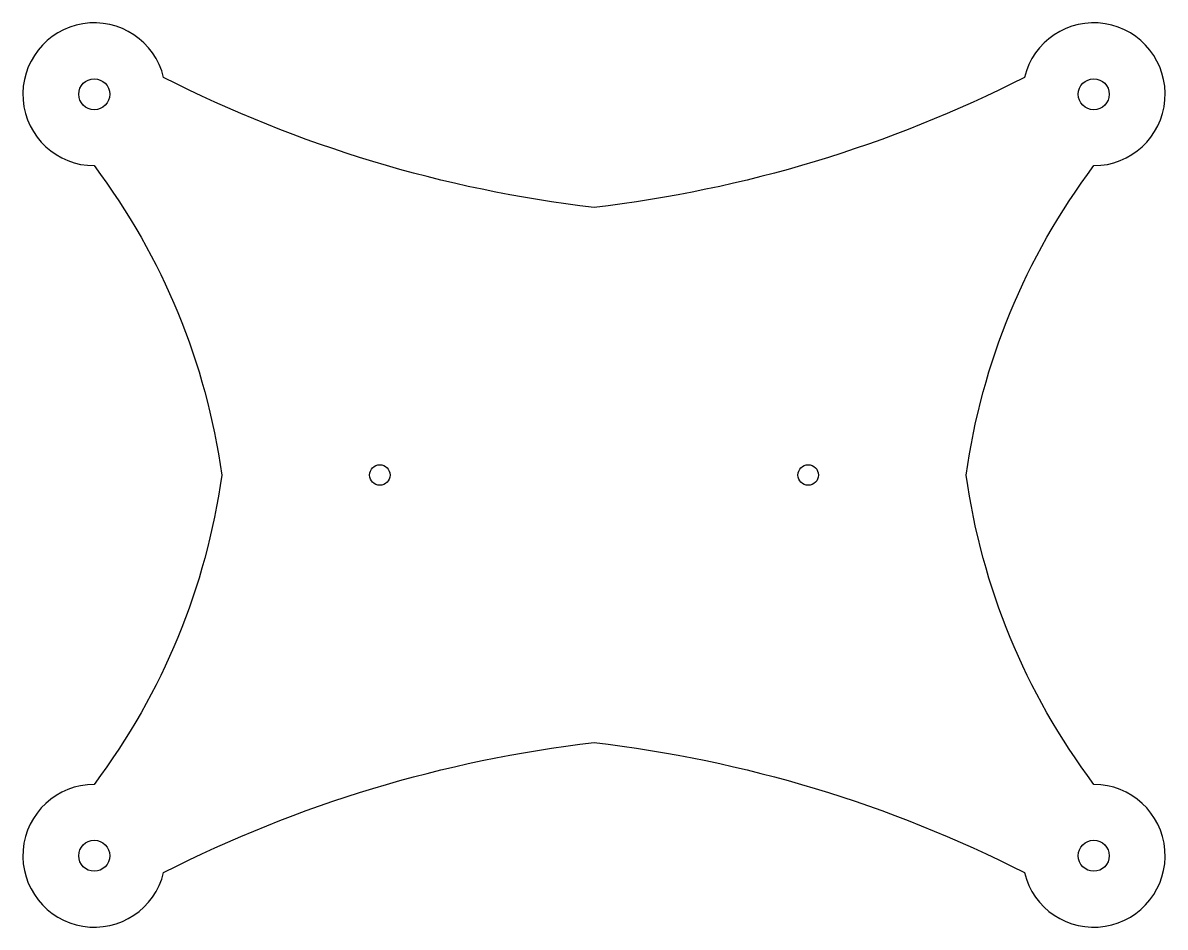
# Model space of a CAD drawing. Header units: millimetres. Extents: x -167 to 73, y -73 to 117.
import ezdxf

# ---------------------------------------------------------------- set-up
doc = ezdxf.new("R2010")
doc.units = ezdxf.units.MM

msp = doc.modelspace()

# ---------------------------------------------------------------- linework, layer by layer
at = {"color": 7, "linetype": 'Continuous', "lineweight": 25}
for centre, radius in [((-151.75, 102.35), 3.25), ((58.25, 102.35), 3.25), ((-91.75, 22.35), 2.15), ((-1.75, 22.35), 2.15), ((-151.75, -57.65), 3.25), ((58.25, -57.65), 3.25)]:
    msp.add_circle(centre, radius, dxfattribs=at)
for centre, start, end in [((-151.75, 102.35), 13.6356, 270), ((58.25, 102.35), 270, 166.3644), ((-151.75, -57.65), 90, 346.3644), ((58.25, -57.65), 193.6356, 90)]:
    msp.add_arc(centre, 15, start, end, dxfattribs=at)
for points in [[(-46.75, 78.54), (-78.54, 82.32), (-108.68, 91.44), (-137.17, 105.89)], [(43.67, 105.89), (15.17, 91.44), (-14.97, 82.32), (-46.75, 78.54)], [(-151.75, 87.35), (-137.25, 67.84), (-128.32, 46.17), (-124.96, 22.35)], [(31.45, 22.35), (34.81, 46.17), (43.75, 67.84), (58.25, 87.35)], [(-124.96, 22.35), (-128.32, -1.46), (-137.25, -23.13), (-151.75, -42.65)], [(58.25, -42.65), (43.75, -23.13), (34.81, -1.46), (31.45, 22.35)], [(-137.17, -61.18), (-108.68, -46.73), (-78.54, -37.61), (-46.75, -33.83)], [(-46.75, -33.83), (-14.97, -37.61), (15.17, -46.73), (43.67, -61.18)]]:
    msp.add_open_spline(points, degree=3, dxfattribs=at)

doc.saveas('drawing.dxf')
